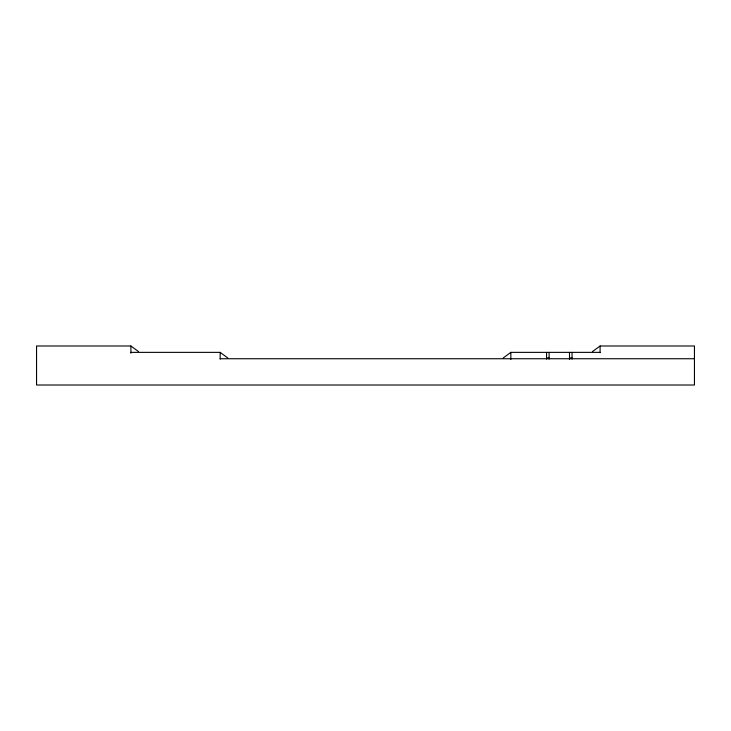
<?xml version="1.0" encoding="UTF-8"?>
<svg xmlns="http://www.w3.org/2000/svg" width="731" height="731" viewBox="0 0 731 731"><rect width="100%" height="100%" fill="white"/><g stroke="black" fill="none" stroke-linecap="round" stroke-linejoin="round"><path stroke-width="1.1" d="M503.202 357.98L510.85 352.369L600.096 352.369M592.448 351.602L600.096 345.991L694.45 345.991L694.45 385.009L36.55 385.009L36.55 345.991L130.904 345.991L138.552 351.602M130.904 352.369L220.15 352.369L227.798 357.98M546.55 357.98L549.1 357.98M569.504 357.98L572.053 357.98M220.15 358.738L694.45 358.738M600.096 345.991L600.096 352.68M572.053 352.369L572.053 359.122M569.504 352.369L569.504 359.506M549.1 352.369L549.1 359.122M546.55 352.369L546.55 359.122M510.85 352.369L510.85 359.478M220.15 352.369L220.15 359.122M130.904 345.991L130.904 353.228"/></g></svg>
